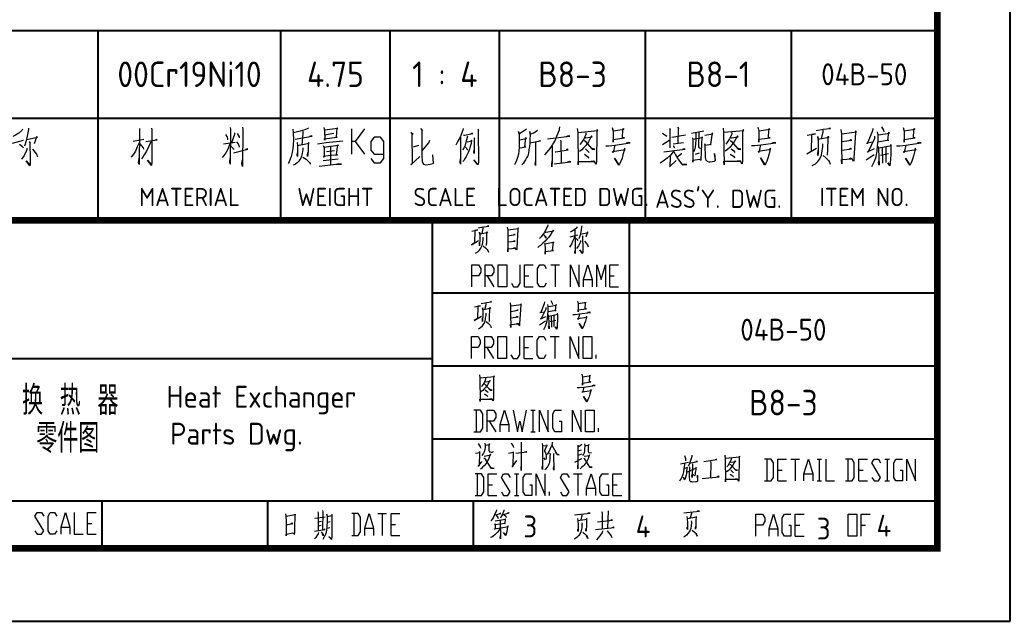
# Model space of a CAD drawing. Extents: x 3752 to 5058, y 2005 to 3221.
# Drawn here: x 4922 to 5057.8, y 2004.7 to 2087.2 of the extents above; entities that cross this region are included whole.
import ezdxf
from ezdxf.enums import TextEntityAlignment as Align

# ---------------------------------------------------------------- set-up
doc = ezdxf.new("R2010")
doc.units = 0
doc.layers.get('0').update_dxf_attribs({"linetype": 'CONTINUOUS'})
for name, color, linetype in [('1', 7, 'CONTINUOUS'), ('2', 1, 'CONTINUOUS'), ('6', 1, 'CONTINUOUS'), ('DRA_DWG', 1, 'CONTINUOUS'), ('标注', 7, 'CONTINUOUS')]:
    doc.layers.add(name, color=color, linetype=linetype)
doc.styles.add('ACISOTS', font='isocp.shx', dxfattribs={"height": 1, "bigfont": 'gbcbig.shx'})

# ---------------------------------------------------------------- blocks, each defined once
blk = doc.blocks.new('*U111')
at = {"color": 7, "lineweight": 0}
for points in [[(956.83, 936.38), (956.76, 936.21), (956.34, 935.86), (955.89, 935.56), (955.49, 935.39)], [(957.67, 936.55), (957.64, 936.34), (957.48, 935.43), (957.35, 934.82), (957.12, 934.09)], [(972.85, 936.49), (972.88, 936.27), (972.81, 931.56), (972.75, 931.81), (972.85, 932.64)], [(974.53, 936.54), (974.57, 936.32), (974.57, 931.77), (974.53, 931.51), (974.5, 931.42), (973.95, 932.16), (974.5, 931.51)], [(984.66, 935.67), (984.89, 935.28), (984.92, 935.11), (984.92, 934.93)], [(985.28, 936.62), (985.34, 936.36), (985.31, 931.6), (985.25, 931.86), (985.31, 932.38)], [(985.89, 935.89), (985.89, 935.67), (985.47, 934.54)], [(986.25, 935.8), (986.51, 935.37), (986.54, 935.2)], [(986.97, 936.66), (987.03, 936.36), (986.97, 931.29), (986.9, 931.69), (986.97, 932.21)], [(993.87, 936.38), (993.94, 935.95), (993.97, 934.91), (993.94, 934.26), (993.87, 933.74), (993.81, 933.22), (993.68, 932.66), (993.52, 932.27), (993.39, 931.92), (993.23, 931.71)], [(996.05, 936.6), (995.95, 936.47), (995.53, 936.3), (994.91, 936.13), (994, 935.91)], [(994.2, 935.04), (996.54, 935.43), (996.41, 935.47), (996.18, 935.39)], [(995.24, 936.13), (995.24, 935.82), (995.11, 934.26)], [(998.13, 936.64), (998.22, 936.21), (998.26, 934.87), (998.16, 935.09), (999.98, 935.3), (999.88, 935.3), (999.98, 936.6), (1000.07, 936.51), (998.22, 936.25)], [(998.22, 935.64), (999.52, 935.86)], [(1003.73, 936.45), (1002.41, 934.7), (1001.98, 934.7)], [(1001.98, 932.96), (1001.98, 936.45)], [(1010.07, 935.99), (1010.4, 935.73), (1010.2, 935.82), (1010.26, 931.66), (1010.07, 931.49), (1011.3, 932.66)], [(1011.41, 936.47), (1011.66, 936.16), (1011.57, 936.25), (1011.57, 935.34), (1011.57, 934.43), (1011.57, 933.61), (1011.57, 933.01), (1011.57, 932.96), (1011.57, 932.79), (1011.6, 931.97), (1011.69, 931.75), (1011.82, 931.62), (1012.12, 931.53), (1012.7, 931.58), (1013.13, 931.71), (1013.16, 931.75), (1013.09, 932.87)], [(1017.24, 936.47), (1017.21, 936.25), (1016.82, 935.3), (1016.5, 934.74), (1016.24, 934.22)], [(1017.8, 935.47), (1017.83, 935.39), (1017.67, 934.78), (1017.51, 934.22), (1017.34, 933.83), (1017.21, 933.53)], [(1017.28, 935.61), (1017.34, 935.56), (1017.4, 935.56), (1018.55, 935.82), (1018.44, 935.82), (1018.28, 935.73)], [(1019.23, 936.43), (1019.35, 936.25), (1019.29, 936.21), (1019.32, 931.92), (1019.32, 931.88), (1019.29, 931.62), (1019.23, 931.53), (1018.71, 932.18), (1019.23, 931.58), (1019.29, 931.75)], [(1025.9, 936.38), (1025.78, 936.3), (1024.9, 935.73), (1024.83, 936.08), (1024.93, 935.73), (1024.93, 934.6), (1024.9, 933.91), (1024.86, 933.44), (1024.8, 932.96), (1024.7, 932.53), (1024.57, 932.1), (1024.41, 931.8), (1024.28, 931.53)], [(1027.43, 936.21), (1026.91, 935.86), (1026.42, 935.73), (1026.36, 936.08), (1026.42, 935.56), (1026.39, 935.04), (1026.36, 934.48), (1026.33, 934), (1026.26, 933.57), (1026.19, 933.09), (1026.1, 932.74), (1025.94, 932.49), (1025.78, 932.18), (1025.61, 931.92), (1025.45, 931.71), (1025.29, 931.53)], [(1030.45, 936.73), (1030.41, 936.38), (1030.38, 936.25), (1030.05, 935.39), (1029.83, 934.87), (1029.53, 934.39), (1029.5, 934.3), (1029.25, 933.91), (1028.95, 933.53), (1028.66, 933.18), (1028.4, 932.87)], [(1028.82, 935.09), (1031.84, 935.43), (1031.65, 935.47), (1031.36, 935.34)], [(1032.88, 936.51), (1032.95, 935.95), (1033.01, 931.49), (1032.98, 931.97), (1035.28, 931.97), (1035.12, 932.01), (1034.79, 931.97)], [(1032.98, 935.95), (1035.71, 936.21), (1035.61, 936.34), (1035.54, 935.95), (1035.51, 932.05), (1035.47, 931.62), (1035.25, 931.97)], [(1033.88, 935.26), (1034.02, 935.21), (1034.92, 935.34), (1034.83, 935.47), (1034.4, 934.65), (1034.08, 934.22), (1033.79, 933.87), (1033.5, 933.57), (1033.17, 933.35)], [(1034.05, 935.91), (1034.05, 935.69), (1033.76, 935.04), (1033.4, 934.52), (1033.24, 934.3)], [(1037.65, 936.64), (1037.78, 936.13), (1037.78, 934.6), (1037.78, 935), (1039.34, 935.21), (1039.08, 935.21), (1039.14, 936.3), (1039.18, 936.47), (1039.24, 936.34), (1039.02, 936.3), (1037.78, 936.13)], [(1044.57, 935.84), (1045.15, 935.45)], [(1045.51, 936.54), (1045.61, 936.36), (1045.58, 936.41), (1045.58, 934.46), (1045.55, 933.85)], [(1045.83, 935.32), (1047.72, 935.62)], [(1046.65, 936.71), (1046.75, 936.49), (1046.71, 936.58), (1046.68, 934.5)], [(1048.53, 935.84), (1050.25, 936.19)], [(1049.11, 935.93), (1049.11, 934.93), (1049.08, 934.37), (1049.02, 933.94), (1048.95, 933.55), (1048.82, 933.33)], [(1049.54, 936.02), (1049.5, 933.98), (1049.57, 933.85), (1049.73, 933.81)], [(1050.38, 935.58), (1051.45, 935.75), (1051.35, 935.89), (1051.16, 934.28), (1051.22, 934.28), (1050.41, 934.16), (1050.38, 934.41), (1050.38, 933.98), (1050.41, 932.81), (1050.41, 932.51), (1050.45, 932.33), (1050.48, 932.16), (1050.58, 932.08), (1050.7, 931.99), (1050.9, 931.94), (1051.09, 931.94), (1051.65, 931.99), (1051.77, 932.08), (1051.84, 932.12), (1051.71, 933.07), (1051.77, 932.12)], [(1052.88, 936.54), (1052.94, 935.97), (1053.01, 931.51), (1052.97, 931.99), (1055.28, 931.99), (1055.12, 932.03), (1054.8, 931.99)], [(1052.97, 935.97), (1055.7, 936.23), (1055.6, 936.36), (1055.54, 935.97), (1055.51, 932.08), (1055.48, 931.64), (1055.25, 931.99)], [(1053.89, 935.28), (1054.01, 935.23), (1054.92, 935.37), (1054.83, 935.5), (1054.4, 934.68), (1054.08, 934.24), (1053.79, 933.89), (1053.49, 933.59), (1053.17, 933.37)], [(1054.05, 935.93), (1054.05, 935.71), (1053.76, 935.06), (1053.4, 934.54), (1053.24, 934.33)], [(1057.65, 936.66), (1057.78, 936.14), (1057.78, 934.63), (1057.78, 935.02), (1059.34, 935.23), (1059.08, 935.23), (1059.15, 936.32), (1059.18, 936.49), (1059.24, 936.36), (1059.01, 936.32), (1057.78, 936.14)], [(1064.39, 935.56), (1065.53, 935.78), (1064.98, 935.69), (1064.94, 933.35), (1064.33, 933.01), (1065.66, 933.78)], [(1065.62, 936.21), (1066.6, 936.38), (1067.61, 936.51), (1067.54, 936.55), (1067.38, 936.51)], [(1067.18, 932.83), (1067.18, 933.22), (1067.22, 933.31), (1067.25, 935.43), (1067.38, 935.26), (1065.92, 935), (1065.86, 935.39), (1065.92, 935.04), (1065.92, 933.91), (1065.89, 933.09), (1065.86, 932.79), (1065.86, 933.01), (1065.89, 933.48)], [(1066.34, 935.09), (1066.57, 936.04), (1066.57, 936.34)], [(1069, 936.34), (1069.1, 935.78), (1069.1, 933.66), (1069.13, 932.22), (1069.13, 931.66), (1069.1, 932.22), (1070.56, 932.35), (1070.4, 932.44), (1070.13, 932.31)], [(1069.13, 935.78), (1071.14, 936.04), (1071.04, 936.16), (1071.01, 935.91), (1070.79, 932.4), (1070.79, 932.1), (1070.76, 931.97), (1070.53, 932.4)], [(1073.38, 936.51), (1073.35, 936.16), (1072.64, 934.39), (1072.6, 934.52), (1073.38, 934.65)], [(1073.64, 935.43), (1073.64, 935.12), (1072.73, 933.22), (1072.67, 933.31), (1073.64, 933.74)], [(1074, 936.04), (1074.07, 935.61), (1074.07, 934.82), (1074, 934.13), (1073.93, 933.44), (1073.87, 932.87), (1073.74, 932.4), (1073.55, 931.88), (1073.22, 931.23)], [(1074.16, 935.56), (1074.19, 935.61), (1075.66, 935.86), (1075.52, 935.99), (1075.39, 934.87), (1075.59, 934.87), (1074.1, 934.6)], [(1074.59, 936.73), (1074.87, 936.25), (1074.91, 936.04)], [(1077.54, 936.64), (1077.67, 936.13), (1077.67, 934.6), (1077.67, 935), (1079.22, 935.21), (1078.97, 935.21), (1079.03, 936.3), (1079.06, 936.47), (1079.13, 936.34), (1078.9, 936.3), (1077.67, 936.13)], [(955.46, 934.48), (956.96, 934.87)], [(956.41, 934.35), (956.83, 934), (956.93, 933.83)], [(957.74, 934.69), (957.9, 934.48), (957.84, 934.52), (957.87, 932.22), (957.87, 931.66), (957.84, 931.36), (957.32, 932.05), (957.84, 931.45)], [(957.41, 935), (958.88, 935.3), (958.74, 935.34), (958.45, 934.39)], [(972.88, 934.63), (972.55, 933.98), (972.3, 933.37), (972.03, 932.98), (971.74, 932.55)], [(972, 934.76), (973.46, 935.02)], [(972.91, 934.37), (973.37, 933.85), (973.4, 933.67)], [(974.41, 934.68), (974.14, 934.07), (973.82, 933.37), (973.53, 932.9), (973.33, 932.55), (973.14, 932.33)], [(973.73, 934.71), (975.31, 934.93), (975.21, 934.98), (975.02, 934.89)], [(985.25, 934.37), (984.98, 933.67), (984.69, 933.16), (984.43, 932.81), (984.18, 932.51)], [(984.4, 934.41), (985.99, 934.63)], [(985.31, 934.16), (985.73, 933.76), (985.83, 933.64)], [(986.18, 934.68), (986.38, 934.37), (986.48, 934.16), (986.51, 933.94)], [(994.46, 934.57), (994.52, 934.18), (994.52, 932.66), (994.49, 932.87), (994.52, 933.14)], [(994.52, 934.18), (996.11, 934.48), (996.02, 934.57), (995.99, 934), (995.99, 933.35), (995.95, 932.96), (995.89, 932.66), (995.89, 932.92), (995.95, 933.18)], [(997.28, 934.39), (998.45, 934.57), (1000.76, 934.82)], [(998.06, 934.18), (998.16, 933.83), (998.19, 932.79), (998.19, 932.57), (998.1, 932.7), (999.1, 932.83), (1000.01, 932.87), (999.88, 932.92), (1000.04, 934.26), (1000.17, 934.18), (999.06, 934), (998.16, 933.87)], [(1002.41, 934.7), (1003.73, 932.96)], [(1004.6, 932.37), (1005.04, 931.79), (1005.91, 931.79), (1006.35, 932.37), (1006.35, 934.7), (1005.91, 935.28), (1005.04, 935.28), (1004.6, 934.7), (1004.6, 933.53), (1005.04, 932.96), (1006.35, 932.96)], [(1010.43, 933.96), (1011.14, 934.22)], [(1011.57, 933.39), (1012.51, 934.52), (1012.67, 934.91)], [(1016.89, 935.3), (1016.85, 931.62), (1016.82, 931.88), (1016.82, 931.92), (1016.85, 932.31)], [(1017.8, 934.65), (1018.44, 934.78), (1018.38, 934.91), (1018.32, 934.43), (1018.19, 934), (1018.12, 933.66), (1017.99, 933.31), (1017.83, 933.01), (1017.67, 932.66), (1017.51, 932.4), (1017.34, 932.1), (1017.21, 931.97)], [(1018.74, 935.26), (1018.8, 935.17), (1018.74, 935.12), (1018.74, 933.05), (1018.71, 933.26), (1018.74, 933.53)], [(1024.99, 933.78), (1025.06, 933.83), (1025.81, 933.96), (1025.71, 933.91), (1025.81, 935.26), (1025.87, 935.09), (1024.96, 934.87)], [(1026.39, 934.52), (1027.85, 934.78), (1027.75, 934.82), (1027.59, 934.74)], [(1027.14, 934.6), (1027.14, 931.4), (1027.1, 931.62), (1027.14, 931.97)], [(1029.44, 934.09), (1029.44, 931.83), (1029.41, 931.4), (1029.37, 931.23), (1029.37, 931.58), (1029.44, 932.05)], [(1030.57, 934.91), (1030.64, 934.69), (1030.68, 931.8)], [(1033.82, 934.78), (1033.92, 934.78), (1034.92, 933.66), (1035.28, 933.66), (1034.92, 933.74), (1034.76, 933.83)], [(1036.78, 934.13), (1037.19, 934.13), (1038.04, 934.22), (1040.12, 934.52), (1039.89, 934.57), (1039.57, 934.48)], [(1038.01, 934.22), (1037.78, 933.18), (1037.71, 933.35), (1039.43, 933.61), (1039.34, 933.78), (1039.34, 933.61), (1039.14, 932.87), (1039.02, 932.4), (1038.85, 932.01), (1038.72, 931.71), (1038.62, 931.49), (1038.56, 931.45), (1037.98, 932.44), (1038.59, 931.53)], [(1044.57, 934.28), (1045.55, 934.93)], [(1046.03, 934.37), (1047.46, 934.59)], [(1046.03, 934.16), (1046.19, 933.85)], [(1048.66, 935.23), (1048.7, 934.98), (1048.73, 933.42), (1048.73, 932.98), (1048.73, 931.86), (1048.7, 932.16), (1049.66, 932.29), (1049.86, 932.16), (1049.93, 933.33), (1049.99, 935.37), (1050.02, 935.23), (1048.7, 934.98)], [(1053.82, 934.8), (1053.92, 934.8), (1054.92, 933.67), (1055.28, 933.67), (1054.92, 933.76), (1054.76, 933.85)], [(1056.77, 934.16), (1057.2, 934.16), (1058.04, 934.24), (1060.11, 934.54), (1059.89, 934.59), (1059.56, 934.5)], [(1058.01, 934.24), (1057.78, 933.2), (1057.71, 933.37), (1059.43, 933.64), (1059.34, 933.81), (1059.34, 933.64), (1059.15, 932.9), (1059.01, 932.42), (1058.85, 932.03), (1058.72, 931.73), (1058.63, 931.51), (1058.56, 931.47), (1057.98, 932.46), (1058.59, 931.56)], [(1065.1, 931.4), (1065.53, 931.66), (1065.86, 931.97), (1066.11, 932.35), (1066.37, 932.83), (1066.47, 933.44), (1066.54, 933.96), (1066.54, 934.39)], [(1069.13, 934.69), (1070.53, 934.91), (1070.4, 934.95), (1070.1, 934.82)], [(1074.07, 934.09), (1074.19, 933.74), (1074.19, 933.66), (1074.26, 931.45), (1074.19, 931.8), (1074.23, 932.01)], [(1074.23, 933.83), (1075.95, 934.18), (1075.82, 934.26), (1075.85, 934.05), (1075.85, 932.96), (1075.82, 932.31), (1075.79, 931.8), (1075.72, 931.36), (1075.43, 931.8), (1075.69, 931.49)], [(1076.66, 934.13), (1077.08, 934.13), (1077.93, 934.22), (1080, 934.52), (1079.78, 934.57), (1079.45, 934.48)], [(1077.9, 934.22), (1077.67, 933.18), (1077.6, 933.35), (1079.32, 933.61), (1079.22, 933.78), (1079.22, 933.61), (1079.03, 932.87), (1078.9, 932.4), (1078.74, 932.01), (1078.61, 931.71), (1078.51, 931.49), (1078.45, 931.45), (1077.86, 932.44), (1078.48, 931.53)], [(957.44, 933.78), (957.41, 933.57), (957.05, 932.79), (956.7, 932.27)], [(958.19, 933.66), (958.77, 932.96), (958.88, 932.62)], [(985.76, 933.16), (987.74, 933.67), (987.61, 933.72), (987.38, 933.59)], [(995.24, 933.83), (995.24, 933.61), (995.17, 933.05), (995.07, 932.7), (994.98, 932.44), (994.85, 932.22), (994.69, 932.01), (994.46, 931.8), (994.23, 931.62), (994.07, 931.53), (993.94, 931.45)], [(998.48, 933.35), (999.62, 933.48)], [(999.03, 934), (999.03, 931.49)], [(1017.47, 934), (1017.76, 933.74), (1017.83, 933.53)], [(1029.86, 933.31), (1029.93, 933.31), (1031.61, 933.57), (1031.55, 933.66), (1031.36, 933.57)], [(1033.85, 932.96), (1034.28, 932.66), (1034.47, 932.44)], [(1033.99, 933.7), (1034.34, 933.39), (1034.51, 933.18)], [(1046.13, 933.46), (1046.03, 933.29), (1045.67, 932.85), (1045.22, 932.42), (1044.67, 932.03), (1044.25, 931.73)], [(1044.73, 933.29), (1047.69, 933.64), (1047.59, 933.72), (1047.36, 933.64)], [(1045.61, 932.73), (1045.61, 932.46), (1045.58, 931.34), (1045.51, 931.25), (1046.42, 932.08)], [(1046.13, 933.33), (1046.35, 932.9), (1046.62, 932.42), (1046.91, 931.99), (1047.2, 931.6), (1047.3, 931.51), (1047.91, 931.56), (1047.27, 931.6), (1047.1, 931.77)], [(1047.14, 933.12), (1047.1, 932.98), (1046.59, 932.55)], [(1049.57, 933.12), (1049.02, 932.94)], [(1053.85, 932.98), (1054.28, 932.68), (1054.47, 932.46)], [(1053.98, 933.72), (1054.34, 933.42), (1054.5, 933.2)], [(1066.57, 932.79), (1066.99, 932.44), (1067.31, 932.1), (1067.45, 931.88), (1067.54, 931.58)], [(1069.13, 933.53), (1070.49, 933.7), (1070.36, 933.74), (1070.13, 933.61)], [(1073.58, 932.87), (1072.48, 932.14)], [(1074.45, 932.83), (1075.55, 933.05)], [(1074.68, 933.83), (1074.71, 931.75)], [(1075.17, 933.91), (1075.17, 931.83)], [(995.27, 932.57), (995.72, 932.27), (995.95, 932.05), (996.15, 931.83), (996.31, 931.58)], [(997.51, 931.31), (999.03, 931.49), (999.78, 931.58), (1000.56, 931.58), (1000.46, 931.62), (999.98, 931.58)], [(998.03, 932.1), (1000.1, 932.31)], [(1029.7, 931.66), (1032, 931.92), (1031.84, 931.97), (1031.81, 931.97), (1031.55, 931.88)]]:
    blk.add_lwpolyline(points, dxfattribs=at)

msp = doc.modelspace()

# ---------------------------------------------------------------- linework, layer by layer
for p, q in [((5047.796, 2049.675), (4978.606, 2049.675)), ((5047.796, 2039.675), (4978.606, 2039.675)), ((5047.796, 2029.675), (4978.606, 2029.675)), ((5047.796, 2021.175), (4867.796, 2021.175))]:
    msp.add_line(p, q)
at = {"color": 7, "lineweight": 0}
for points in [[(4983.982, 2058.182), (4984.806, 2058.34), (4984.403, 2058.276), (4984.379, 2056.576), (4983.936, 2056.325), (4984.899, 2056.892)], [(4984.876, 2058.655), (4985.588, 2058.784), (4986.318, 2058.877), (4986.272, 2058.906), (4986.155, 2058.877)], [(4985.396, 2057.838), (4985.559, 2058.527), (4985.559, 2058.749)], [(4988.841, 2058.749), (4988.917, 2058.34), (4988.917, 2056.798), (4988.94, 2055.759), (4988.94, 2055.35), (4988.917, 2055.759), (4989.974, 2055.852), (4989.857, 2055.916), (4989.67, 2055.823)], [(4988.94, 2058.34), (4990.4, 2058.527), (4990.33, 2058.626), (4990.307, 2058.433), (4990.143, 2055.881), (4990.143, 2055.665), (4990.12, 2055.572), (4989.951, 2055.881)], [(4994.085, 2058.06), (4994.155, 2058.025), (4995.218, 2058.246), (4995.148, 2058.311), (4994.955, 2057.995), (4994.745, 2057.645), (4994.535, 2057.365), (4994.296, 2057.079), (4994.039, 2056.798), (4993.752, 2056.512), (4993.449, 2056.261), (4993.402, 2056.232), (4993.209, 2056.103), (4993.022, 2055.946)], [(4994.412, 2059.035), (4994.389, 2058.813), (4994.109, 2058.311), (4993.945, 2057.995), (4993.752, 2057.709), (4993.519, 2057.394), (4993.279, 2057.178)], [(4998.454, 2058.784), (4998.407, 2058.655), (4998.097, 2058.404), (4997.77, 2058.182), (4997.484, 2058.06)], [(4998.121, 2058.311), (4998.144, 2055.823), (4998.167, 2055.128), (4998.121, 2055.256), (4998.144, 2055.537)], [(4999.067, 2058.906), (4999.043, 2058.749), (4998.927, 2058.089), (4998.827, 2057.645), (4998.664, 2057.114)], [(4984.502, 2055.157), (4984.806, 2055.35), (4985.045, 2055.572), (4985.232, 2055.852), (4985.419, 2056.197), (4985.489, 2056.641), (4985.536, 2057.02), (4985.536, 2057.335)], [(4986.009, 2056.197), (4986.009, 2056.483), (4986.032, 2056.547), (4986.055, 2058.089), (4986.155, 2057.96), (4985.092, 2057.773), (4985.045, 2058.06), (4985.092, 2057.803), (4985.092, 2056.985), (4985.069, 2056.389), (4985.045, 2056.167), (4985.045, 2056.325), (4985.069, 2056.67)], [(4988.94, 2057.552), (4989.951, 2057.709), (4989.857, 2057.744), (4989.647, 2057.645)], [(4988.94, 2056.705), (4989.927, 2056.827), (4989.834, 2056.862), (4989.67, 2056.763)], [(4993.823, 2057.709), (4993.869, 2057.68), (4994.132, 2057.394), (4994.155, 2057.236), (4994.062, 2057.458)], [(4998.121, 2057.522), (4997.981, 2057.114), (4997.817, 2056.763), (4997.671, 2056.419), (4997.531, 2056.232), (4997.367, 2055.981)], [(4997.461, 2057.394), (4998.547, 2057.68)], [(4998.144, 2057.3), (4998.454, 2057.049), (4998.524, 2056.921)], [(4998.903, 2056.892), (4998.88, 2056.734), (4998.617, 2056.167), (4998.36, 2055.788)], [(4999.113, 2057.552), (4999.23, 2057.394), (4999.184, 2057.429), (4999.207, 2055.759), (4999.207, 2055.35), (4999.184, 2055.128), (4998.804, 2055.63), (4999.184, 2055.192)], [(4998.88, 2057.773), (4999.937, 2057.995), (4999.843, 2058.025), (4999.633, 2057.335)], [(4985.559, 2056.167), (4985.869, 2055.916), (4986.102, 2055.665), (4986.201, 2055.508), (4986.272, 2055.286)], [(4993.945, 2056.576), (4993.992, 2056.483), (4994.039, 2055.694), (4994.062, 2055.601), (4994.062, 2055.035), (4994.039, 2055.286), (4994.039, 2055.379), (4995.195, 2055.537), (4995.172, 2055.537), (4995.055, 2055.537), (4995.172, 2056.705), (4995.218, 2056.641), (4995.148, 2056.611), (4994.015, 2056.419)], [(4999.446, 2056.798), (4999.867, 2056.296), (4999.937, 2056.039)], [(4984.011, 2050.549), (4984.011, 2053.551), (4984.917, 2053.551), (4985.215, 2053.049), (4985.215, 2052.547), (4984.917, 2052.05), (4984.011, 2052.05)], [(4985.816, 2050.549), (4985.816, 2053.551), (4986.715, 2053.551), (4987.013, 2053.049), (4987.013, 2052.547), (4986.715, 2052.05), (4985.816, 2052.05)], [(4987.615, 2050.549), (4987.615, 2053.551), (4988.812, 2053.551), (4988.812, 2050.549), (4987.615, 2050.549), (4987.615, 2050.549)], [(4989.413, 2051.052), (4989.711, 2050.549), (4990.313, 2050.549), (4990.611, 2051.052), (4990.611, 2053.551)], [(4991.212, 2050.549), (4991.212, 2053.551), (4992.409, 2053.551)], [(4994.208, 2051.052), (4993.91, 2050.549), (4993.309, 2050.549), (4993.011, 2051.052), (4993.011, 2053.049), (4993.309, 2053.551), (4993.91, 2053.551), (4994.208, 2053.049)], [(4994.809, 2053.551), (4996.007, 2053.551)], [(4995.405, 2053.551), (4995.405, 2050.549)], [(4997.513, 2050.549), (4997.513, 2053.551), (4998.711, 2050.549), (4998.711, 2053.551)], [(4999.312, 2050.549), (4999.312, 2051.548), (4999.914, 2053.551), (5000.509, 2051.548), (5000.509, 2050.549)], [(5001.111, 2050.549), (5001.111, 2053.551), (5001.712, 2051.548), (5002.314, 2053.551), (5002.314, 2050.549)], [(5002.909, 2050.549), (5002.909, 2053.551), (5004.112, 2053.551)], [(4986.114, 2052.05), (4987.013, 2050.549)], [(4991.212, 2052.05), (4991.808, 2052.05)], [(4999.312, 2051.548), (5000.509, 2051.548)], [(5002.909, 2052.05), (5003.511, 2052.05)], [(4991.212, 2050.549), (4992.409, 2050.549)], [(5002.909, 2050.549), (5004.112, 2050.549)], [(4984.379, 2047.799), (4985.203, 2047.957), (4984.806, 2047.892), (4984.782, 2046.193), (4984.333, 2045.942), (4985.302, 2046.508)], [(4985.279, 2048.272), (4985.985, 2048.395), (4986.715, 2048.494), (4986.669, 2048.523), (4986.552, 2048.494)], [(4986.412, 2045.813), (4986.412, 2046.099), (4986.435, 2046.164), (4986.458, 2047.705), (4986.552, 2047.577), (4985.489, 2047.39), (4985.442, 2047.67), (4985.489, 2047.419), (4985.489, 2046.602), (4985.466, 2046.006), (4985.442, 2045.784), (4985.442, 2045.942), (4985.466, 2046.286)], [(4985.793, 2047.454), (4985.962, 2048.143), (4985.962, 2048.365)], [(4989.244, 2048.365), (4989.314, 2047.957), (4989.314, 2046.415), (4989.337, 2045.375), (4989.337, 2044.967), (4989.314, 2045.375), (4990.377, 2045.469), (4990.26, 2045.533), (4990.067, 2045.434)], [(4989.337, 2047.957), (4990.803, 2048.143), (4990.727, 2048.237), (4990.704, 2048.05), (4990.54, 2045.498), (4990.54, 2045.276), (4990.517, 2045.183), (4990.354, 2045.498)], [(4989.337, 2047.168), (4990.354, 2047.326), (4990.26, 2047.355), (4990.044, 2047.262)], [(4993.939, 2048.494), (4993.916, 2048.237), (4993.396, 2046.946), (4993.373, 2047.046), (4993.939, 2047.139)], [(4994.132, 2047.705), (4994.132, 2047.484), (4993.466, 2046.099), (4993.42, 2046.164), (4994.132, 2046.473)], [(4994.389, 2048.143), (4994.436, 2047.828), (4994.436, 2047.262), (4994.389, 2046.759), (4994.342, 2046.257), (4994.296, 2045.848), (4994.202, 2045.498), (4994.056, 2045.124), (4993.823, 2044.651)], [(4994.506, 2047.799), (4994.529, 2047.828), (4995.592, 2048.021), (4995.499, 2048.114), (4995.405, 2047.297), (4995.545, 2047.297), (4994.459, 2047.104)], [(4994.815, 2048.652), (4995.026, 2048.301), (4995.049, 2048.143)], [(4998.471, 2048.587), (4998.57, 2048.208), (4998.57, 2047.104), (4998.57, 2047.39), (4999.703, 2047.548), (4999.511, 2047.548), (4999.557, 2048.336), (4999.581, 2048.459), (4999.627, 2048.365), (4999.464, 2048.336), (4998.57, 2048.208)], [(4984.899, 2044.774), (4985.203, 2044.967), (4985.442, 2045.183), (4985.629, 2045.469), (4985.822, 2045.813), (4985.892, 2046.257), (4985.939, 2046.631), (4985.939, 2046.946)], [(4989.337, 2046.316), (4990.33, 2046.444), (4990.231, 2046.473), (4990.067, 2046.38)], [(4994.436, 2046.73), (4994.529, 2046.473), (4994.529, 2046.415), (4994.576, 2044.809), (4994.529, 2045.06), (4994.552, 2045.218)], [(4994.552, 2046.537), (4995.808, 2046.789), (4995.709, 2046.853), (4995.732, 2046.695), (4995.732, 2045.907), (4995.709, 2045.434), (4995.685, 2045.06), (4995.639, 2044.745), (4995.428, 2045.06), (4995.615, 2044.838)], [(4994.722, 2045.813), (4995.522, 2045.971)], [(4994.885, 2046.537), (4994.909, 2045.025)], [(4995.242, 2046.602), (4995.242, 2045.089)], [(4997.835, 2046.759), (4998.144, 2046.759), (4998.757, 2046.824), (5000.27, 2047.046), (5000.1, 2047.075), (4999.867, 2047.011)], [(4998.734, 2046.824), (4998.57, 2046.064), (4998.518, 2046.193), (4999.773, 2046.38), (4999.703, 2046.508), (4999.703, 2046.38), (4999.557, 2045.848), (4999.464, 2045.498), (4999.347, 2045.218), (4999.254, 2044.996), (4999.184, 2044.838), (4999.137, 2044.809), (4998.711, 2045.533), (4999.16, 2044.867)], [(4985.962, 2045.784), (4986.266, 2045.533), (4986.505, 2045.276), (4986.599, 2045.124), (4986.669, 2044.902)], [(4994.079, 2045.848), (4993.279, 2045.311)], [(4983.959, 2040.733), (4983.959, 2043.734), (4984.858, 2043.734), (4985.162, 2043.232), (4985.162, 2042.736), (4984.858, 2042.233), (4983.959, 2042.233)], [(4985.758, 2040.733), (4985.758, 2043.734), (4986.663, 2043.734), (4986.961, 2043.232), (4986.961, 2042.736), (4986.663, 2042.233), (4985.758, 2042.233)], [(4987.562, 2040.733), (4987.562, 2043.734), (4988.759, 2043.734), (4988.759, 2040.733), (4987.562, 2040.733), (4987.562, 2040.733)], [(4989.361, 2041.235), (4989.659, 2040.733), (4990.26, 2040.733), (4990.558, 2041.235), (4990.558, 2043.734)], [(4991.16, 2040.733), (4991.16, 2043.734), (4992.357, 2043.734)], [(4994.155, 2041.235), (4993.858, 2040.733), (4993.256, 2040.733), (4992.958, 2041.235), (4992.958, 2043.232), (4993.256, 2043.734), (4993.858, 2043.734), (4994.155, 2043.232)], [(4994.757, 2043.734), (4995.954, 2043.734)], [(4995.353, 2043.734), (4995.353, 2040.733)], [(4997.461, 2040.733), (4997.461, 2043.734), (4998.658, 2040.733), (4998.658, 2043.734)], [(4999.259, 2040.733), (4999.259, 2043.734), (5000.457, 2043.734), (5000.457, 2040.733), (4999.259, 2040.733), (4999.259, 2040.733)], [(4986.061, 2042.233), (4986.961, 2040.733)], [(4991.16, 2042.233), (4991.755, 2042.233)], [(4991.16, 2040.733), (4992.357, 2040.733)], [(5001.058, 2040.733), (5001.058, 2041.235)], [(4985.039, 2038.461), (4985.086, 2038.052), (4985.133, 2034.805), (4985.109, 2035.156), (4986.785, 2035.156), (4986.669, 2035.185), (4986.435, 2035.156)], [(4985.109, 2038.052), (4987.095, 2038.239), (4987.025, 2038.332), (4986.978, 2038.052), (4986.955, 2035.22), (4986.931, 2034.904), (4986.762, 2035.156)], [(4985.892, 2038.023), (4985.892, 2037.865), (4985.676, 2037.392), (4985.419, 2037.013), (4985.302, 2036.855)], [(4999.084, 2038.554), (4999.184, 2038.181), (4999.184, 2037.077), (4999.184, 2037.357), (5000.316, 2037.515), (5000.124, 2037.515), (5000.17, 2038.303), (5000.194, 2038.432), (5000.246, 2038.332), (5000.077, 2038.303), (4999.184, 2038.181)], [(4985.769, 2037.55), (4985.869, 2037.515), (4986.528, 2037.608), (4986.458, 2037.708), (4986.149, 2037.106), (4985.915, 2036.791), (4985.699, 2036.54), (4985.489, 2036.318), (4985.25, 2036.16)], [(4985.723, 2037.199), (4985.793, 2037.199), (4986.528, 2036.382), (4986.785, 2036.382), (4986.528, 2036.446), (4986.412, 2036.51)], [(4998.448, 2036.726), (4998.757, 2036.726), (4999.37, 2036.791), (5000.883, 2037.013), (5000.714, 2037.042), (5000.48, 2036.983)], [(4999.347, 2036.791), (4999.184, 2036.037), (4999.137, 2036.16), (5000.387, 2036.353), (5000.316, 2036.475), (5000.316, 2036.353), (5000.17, 2035.815), (5000.077, 2035.471), (4999.96, 2035.185), (4999.867, 2034.963), (4999.797, 2034.805), (4999.75, 2034.776), (4999.324, 2035.5), (4999.773, 2034.84)], [(4985.746, 2035.88), (4986.055, 2035.658), (4986.196, 2035.5)], [(4985.845, 2036.417), (4986.102, 2036.195), (4986.219, 2036.037)], [(4984.28, 2030.647), (4985.179, 2030.647), (4985.483, 2031.144), (4985.483, 2033.147), (4985.179, 2033.643), (4984.28, 2033.643)], [(4984.584, 2033.643), (4984.584, 2030.647)], [(4986.079, 2030.647), (4986.079, 2033.643), (4986.978, 2033.643), (4987.282, 2033.147), (4987.282, 2032.644), (4986.978, 2032.142), (4986.079, 2032.142)], [(4987.877, 2030.647), (4987.877, 2031.646), (4988.479, 2033.643), (4989.081, 2031.646), (4989.081, 2030.647)], [(4989.676, 2033.643), (4990.278, 2030.647), (4990.576, 2032.142), (4990.879, 2030.647), (4991.475, 2033.643)], [(4992.076, 2033.643), (4992.678, 2033.643)], [(4992.374, 2033.643), (4992.374, 2030.647)], [(4993.274, 2030.647), (4993.274, 2033.643), (4994.477, 2030.647), (4994.477, 2033.643)], [(4995.977, 2032.142), (4996.275, 2032.142), (4996.275, 2030.647), (4995.376, 2030.647), (4995.078, 2031.144), (4995.078, 2033.147), (4995.376, 2033.643), (4996.275, 2033.643)], [(4997.782, 2030.647), (4997.782, 2033.643), (4998.979, 2030.647), (4998.979, 2033.643)], [(4999.581, 2030.647), (4999.581, 2033.643), (5000.778, 2033.643), (5000.778, 2030.647), (4999.581, 2030.647), (4999.581, 2030.647)], [(4986.382, 2032.142), (4987.282, 2030.647)], [(4987.877, 2031.646), (4989.081, 2031.646)], [(5001.379, 2030.647), (5001.379, 2031.144)], [(4992.076, 2030.647), (4992.678, 2030.647)], [(4984.864, 2029.041), (4985.144, 2028.603), (4985.191, 2028.41)], [(4985.781, 2029.105), (4985.804, 2028.819), (4985.804, 2028.504), (4985.758, 2028.224), (4985.688, 2027.937), (4985.594, 2027.751), (4985.501, 2027.593), (4985.384, 2027.435)], [(4985.828, 2028.854), (4986.464, 2028.913), (4986.418, 2029.012), (4986.347, 2028.761), (4986.347, 2028.539), (4986.347, 2028.346), (4986.347, 2028.13), (4986.371, 2028.031), (4986.418, 2027.937), (4986.517, 2027.908), (4986.634, 2027.879), (4986.797, 2027.879), (4986.891, 2027.908), (4986.961, 2027.972)], [(4989.396, 2029.17), (4989.583, 2028.854), (4989.676, 2028.697), (4989.723, 2028.504)], [(4990.739, 2029.263), (4990.762, 2029.041), (4990.762, 2025.356), (4990.739, 2025.607), (4990.762, 2025.923)], [(4993.641, 2029.07), (4993.694, 2028.726), (4993.694, 2025.514), (4993.641, 2025.736), (4993.665, 2026.016)], [(4993.717, 2028.726), (4994.354, 2028.79), (4994.284, 2028.854), (4993.974, 2028.066), (4993.974, 2028.002), (4994.021, 2027.908), (4994.091, 2027.78), (4994.138, 2027.657), (4994.185, 2027.529), (4994.208, 2027.342), (4994.208, 2027.184), (4994.185, 2027.026), (4994.161, 2026.898), (4994.115, 2026.804), (4993.858, 2027.12)], [(4995.014, 2029.228), (4995.014, 2029.07), (4994.944, 2028.854), (4994.827, 2028.539), (4994.704, 2028.253), (4994.588, 2028.002), (4994.471, 2027.78), (4994.331, 2027.564)], [(4994.967, 2028.819), (4995.674, 2027.564), (4995.96, 2027.499), (4995.674, 2027.622), (4995.51, 2027.844)], [(4998.506, 2028.854), (4998.529, 2028.568), (4998.529, 2025.578), (4998.529, 2025.829), (4998.529, 2026.08)], [(4999.073, 2028.948), (4998.839, 2028.726), (4998.553, 2028.568)], [(4999.429, 2029.012), (4999.476, 2028.726), (4999.452, 2028.288), (4999.429, 2028.002), (4999.382, 2027.815), (4999.335, 2027.657), (4999.265, 2027.564), (4999.189, 2027.435)], [(4999.476, 2028.761), (5000.065, 2028.883), (5000.019, 2028.913), (4999.949, 2028.726), (4999.925, 2028.475), (4999.925, 2028.13), (4999.949, 2027.972), (4999.972, 2027.879), (5000.042, 2027.844), (5000.135, 2027.78), (5000.422, 2027.844)], [(4984.508, 2027.721), (4985.144, 2027.844), (4985.051, 2027.972), (4985.028, 2027.721), (4985.004, 2026.051), (4984.887, 2025.923), (4985.384, 2026.583)], [(4985.688, 2027.342), (4986.61, 2027.499), (4986.54, 2027.593), (4986.441, 2027.342), (4986.324, 2027.026), (4986.207, 2026.775), (4986.09, 2026.553), (4985.898, 2026.267), (4985.688, 2026.016), (4985.477, 2025.8), (4985.308, 2025.642), (4985.168, 2025.543)], [(4985.664, 2027.056), (4985.711, 2027.056), (4986.587, 2025.672), (4987.037, 2025.642), (4986.587, 2025.736), (4986.464, 2025.858)], [(4989.04, 2027.751), (4989.7, 2027.879), (4989.653, 2027.937), (4989.606, 2025.987), (4989.513, 2025.858), (4990.149, 2026.74)], [(4990.009, 2027.751), (4991.545, 2027.908), (4991.446, 2027.937), (4991.259, 2027.879)], [(4994.704, 2027.721), (4994.751, 2027.529), (4994.704, 2027.464), (4994.704, 2027.213), (4994.681, 2026.84), (4994.634, 2026.583), (4994.588, 2026.331), (4994.517, 2026.115), (4994.401, 2025.923), (4994.284, 2025.765), (4994.161, 2025.607), (4994.021, 2025.45)], [(4995.177, 2027.751), (4995.224, 2027.657), (4995.201, 2027.622), (4995.224, 2025.385), (4995.201, 2025.642), (4995.224, 2025.923)], [(4998.132, 2026.489), (4999.096, 2026.997)], [(4998.553, 2028.066), (4999.049, 2028.189)], [(4999.049, 2027.593), (4998.553, 2027.435)], [(4999.382, 2027.342), (4999.405, 2027.342), (5000.159, 2027.435), (5000.112, 2027.529), (4999.995, 2027.184), (4999.925, 2026.962), (4999.855, 2026.775), (4999.756, 2026.583), (4999.639, 2026.396), (4999.499, 2026.209), (4999.382, 2026.08), (4999.242, 2025.958), (4999.073, 2025.8), (4998.956, 2025.701), (4998.839, 2025.607)], [(4999.335, 2027.091), (4999.405, 2026.997), (5000.135, 2025.8), (5000.492, 2025.8), (5000.159, 2025.829), (5000.042, 2025.958)], [(5013.164, 2027.4), (5013.304, 2026.991), (5013.304, 2026.834), (5013.304, 2026.676)], [(5014.134, 2027.464), (5014.157, 2027.272), (5014.04, 2026.892), (5013.9, 2026.454), (5013.777, 2026.203), (5013.661, 2025.981)], [(5018.689, 2027.464), (5018.736, 2027.05), (5018.782, 2023.809), (5018.759, 2024.153), (5020.435, 2024.153), (5020.318, 2024.188), (5020.085, 2024.153)], [(5018.759, 2027.05), (5020.744, 2027.242), (5020.674, 2027.336), (5020.628, 2027.05), (5020.604, 2024.217), (5020.581, 2023.902), (5020.412, 2024.153)], [(5019.541, 2027.021), (5019.541, 2026.863), (5019.325, 2026.39), (5019.068, 2026.01), (5018.952, 2025.858)], [(5013.141, 2026.296), (5013.141, 2026.203), (5013.071, 2025.572), (5013.001, 2025.193), (5012.931, 2024.819), (5012.814, 2024.533), (5012.691, 2024.247), (5012.574, 2024.06), (5012.481, 2023.902)], [(5012.621, 2026.267), (5013.684, 2026.483)], [(5013.118, 2025.701), (5013.567, 2025.759), (5013.497, 2025.823), (5013.474, 2025.666), (5013.427, 2025.257), (5013.404, 2024.977), (5013.357, 2024.72), (5013.304, 2024.469), (5013.234, 2024.247), (5013.188, 2024.124), (5013.164, 2024.089), (5013.001, 2024.439), (5013.164, 2024.153)], [(5013.497, 2025.193), (5013.567, 2025.163), (5014.794, 2025.73), (5014.724, 2025.794), (5014.7, 2025.444), (5014.63, 2025.07), (5014.607, 2024.848), (5014.56, 2024.69), (5014.513, 2024.626), (5014.344, 2024.819)], [(5013.801, 2025.888), (5013.848, 2025.759), (5013.824, 2025.701), (5013.801, 2024.626), (5013.801, 2024.375), (5013.824, 2024.153), (5013.848, 2024.031), (5013.871, 2023.937), (5013.97, 2023.873), (5014.11, 2023.838), (5014.25, 2023.809), (5014.724, 2023.838), (5014.84, 2023.873), (5014.934, 2023.902), (5014.98, 2023.937), (5014.934, 2024.72), (5014.934, 2023.937)], [(5013.923, 2026.425), (5014.017, 2026.39), (5014.934, 2026.612), (5014.864, 2026.612), (5014.724, 2026.583)], [(5014.227, 2026.296), (5014.25, 2026.168), (5014.18, 2024.404), (5014.157, 2024.562), (5014.18, 2024.819)], [(5015.81, 2026.583), (5017.603, 2026.863), (5017.509, 2026.892), (5017.369, 2026.834)], [(5016.709, 2026.612), (5016.756, 2026.361), (5016.732, 2024.375)], [(5019.425, 2026.548), (5019.518, 2026.518), (5020.178, 2026.612), (5020.108, 2026.705), (5019.798, 2026.11), (5019.565, 2025.794), (5019.349, 2025.543), (5019.138, 2025.321), (5018.905, 2025.163)], [(5019.372, 2026.203), (5019.448, 2026.203), (5020.178, 2025.385), (5020.435, 2025.385), (5020.178, 2025.444), (5020.061, 2025.508)], [(5024.132, 2023.925), (5025.031, 2023.925), (5025.329, 2024.422), (5025.329, 2026.425), (5025.031, 2026.921), (5024.132, 2026.921)], [(5024.429, 2026.921), (5024.429, 2023.925)], [(5025.93, 2023.925), (5025.93, 2026.921), (5027.127, 2026.921)], [(5027.729, 2026.921), (5028.926, 2026.921)], [(5028.33, 2026.921), (5028.33, 2023.925)], [(5029.528, 2023.925), (5029.528, 2024.924), (5030.129, 2026.921), (5030.725, 2024.924), (5030.725, 2023.925)], [(5031.326, 2026.921), (5031.928, 2026.921)], [(5031.624, 2026.921), (5031.624, 2023.925)], [(5032.524, 2026.921), (5032.524, 2023.925), (5033.727, 2023.925)], [(5035.233, 2023.925), (5036.133, 2023.925), (5036.43, 2024.422), (5036.43, 2026.425), (5036.133, 2026.921), (5035.233, 2026.921)], [(5035.531, 2026.921), (5035.531, 2023.925)], [(5037.032, 2023.925), (5037.032, 2026.921), (5038.229, 2026.921)], [(5038.831, 2024.422), (5039.128, 2023.925), (5039.73, 2023.925), (5040.028, 2024.422), (5038.831, 2026.425), (5039.128, 2026.921), (5039.73, 2026.921), (5040.028, 2026.425)], [(5040.629, 2026.921), (5041.231, 2026.921)], [(5040.927, 2026.921), (5040.927, 2023.925)], [(5042.726, 2025.42), (5043.029, 2025.42), (5043.029, 2023.925), (5042.13, 2023.925), (5041.826, 2024.422), (5041.826, 2026.425), (5042.13, 2026.921), (5043.029, 2026.921)], [(5043.625, 2023.925), (5043.625, 2026.921), (5044.828, 2023.925), (5044.828, 2026.921)], [(4984.444, 2021.916), (4985.343, 2021.916), (4985.641, 2022.419), (4985.641, 2024.422), (4985.343, 2024.918), (4984.444, 2024.918)], [(4984.741, 2024.918), (4984.741, 2021.916)], [(4986.242, 2021.916), (4986.242, 2024.918), (4987.44, 2024.918)], [(4988.041, 2022.419), (4988.339, 2021.916), (4988.94, 2021.916), (4989.238, 2022.419), (4988.041, 2024.422), (4988.339, 2024.918), (4988.94, 2024.918), (4989.238, 2024.422)], [(4989.84, 2024.918), (4990.435, 2024.918)], [(4990.138, 2024.918), (4990.138, 2021.916)], [(4991.936, 2023.417), (4992.234, 2023.417), (4992.234, 2021.916), (4991.335, 2021.916), (4991.037, 2022.419), (4991.037, 2024.422), (4991.335, 2024.918), (4992.234, 2024.918)], [(4992.836, 2021.916), (4992.836, 2024.918), (4994.039, 2021.916), (4994.039, 2024.918)], [(4996.141, 2022.419), (4996.439, 2021.916), (4997.04, 2021.916), (4997.344, 2022.419), (4996.141, 2024.422), (4996.439, 2024.918), (4997.04, 2024.918), (4997.344, 2024.422)], [(4997.94, 2024.918), (4999.143, 2024.918)], [(4998.541, 2024.918), (4998.541, 2021.916)], [(4999.738, 2021.916), (4999.738, 2022.921), (5000.34, 2024.918), (5000.941, 2022.921), (5000.941, 2021.916)], [(5002.436, 2023.417), (5002.74, 2023.417), (5002.74, 2021.916), (5001.841, 2021.916), (5001.537, 2022.419), (5001.537, 2024.422), (5001.841, 2024.918), (5002.74, 2024.918)], [(5003.336, 2021.916), (5003.336, 2024.918), (5004.539, 2024.918)], [(5015.553, 2024.247), (5017.912, 2024.504), (5017.842, 2024.562), (5017.626, 2024.469)], [(5019.395, 2024.877), (5019.705, 2024.661), (5019.845, 2024.504)], [(5019.495, 2025.415), (5019.752, 2025.193), (5019.868, 2025.035)], [(5025.93, 2025.42), (5026.532, 2025.42)], [(5029.528, 2024.924), (5030.725, 2024.924)], [(5037.032, 2025.42), (5037.628, 2025.42)], [(4986.242, 2023.417), (4986.838, 2023.417)], [(4999.738, 2022.921), (5000.941, 2022.921)], [(5003.336, 2023.417), (5003.937, 2023.417)], [(5025.93, 2023.925), (5027.127, 2023.925)], [(5031.326, 2023.925), (5031.928, 2023.925)], [(5037.032, 2023.925), (5038.229, 2023.925)], [(5040.629, 2023.925), (5041.231, 2023.925)], [(4986.242, 2021.916), (4987.44, 2021.916)], [(4989.84, 2021.916), (4990.435, 2021.916)], [(4994.634, 2021.916), (4994.634, 2022.419)], [(5003.336, 2021.916), (5004.539, 2021.916)], [(4924.106, 2017.11), (4924.404, 2016.614), (4925.005, 2016.614), (4925.303, 2017.11), (4924.106, 2019.113), (4924.404, 2019.616), (4925.005, 2019.616), (4925.303, 2019.113)], [(4927.108, 2017.11), (4926.804, 2016.614), (4926.208, 2016.614), (4925.904, 2017.11), (4925.904, 2019.113), (4926.208, 2019.616), (4926.804, 2019.616), (4927.108, 2019.113)], [(4927.703, 2016.614), (4927.703, 2017.612), (4928.305, 2019.616), (4928.906, 2017.612), (4928.906, 2016.614)], [(4929.502, 2019.616), (4929.502, 2016.614), (4930.705, 2016.614)], [(4931.301, 2016.614), (4931.301, 2019.616), (4932.504, 2019.616)], [(4958.462, 2019.405), (4958.509, 2019.09), (4958.532, 2018.395), (4958.555, 2017.671), (4958.555, 2017.577), (4958.555, 2017.075), (4958.555, 2016.409), (4958.555, 2016.631), (4959.472, 2016.824), (4959.665, 2016.602), (4959.712, 2016.882), (4959.712, 2017.262), (4959.735, 2017.986), (4959.758, 2018.745), (4959.758, 2019.37), (4959.782, 2019.277), (4958.532, 2019.055)], [(4962.497, 2018.839), (4963.887, 2019.026)], [(4962.877, 2019.686), (4962.924, 2019.499), (4962.924, 2017.139)], [(4963.537, 2019.878), (4963.584, 2019.686), (4963.513, 2017.233)], [(4964.08, 2019.435), (4964.15, 2019.09), (4964.15, 2018.395), (4964.127, 2017.642), (4964.08, 2017.169), (4963.963, 2016.666), (4963.817, 2016.351), (4963.56, 2015.878)], [(4964.15, 2019.055), (4964.857, 2019.213), (4964.787, 2019.312), (4964.787, 2018.331), (4964.787, 2018.272), (4964.81, 2016.853), (4964.787, 2016.316), (4964.763, 2016.001), (4964.74, 2015.907), (4964.384, 2016.316), (4964.716, 2016.036)], [(4967.525, 2016.456), (4968.425, 2016.456), (4968.723, 2016.958), (4968.723, 2018.956), (4968.425, 2019.458), (4967.525, 2019.458)], [(4967.823, 2019.458), (4967.823, 2016.456)], [(4969.324, 2016.456), (4969.324, 2017.455), (4969.92, 2019.458), (4970.521, 2017.455), (4970.521, 2016.456)], [(4971.123, 2019.458), (4972.32, 2019.458)], [(4971.718, 2019.458), (4971.718, 2016.456)], [(4972.922, 2016.456), (4972.922, 2019.458), (4974.119, 2019.458)], [(4987.375, 2019.989), (4987.352, 2019.802), (4987.118, 2019.265), (4986.949, 2018.95), (4986.809, 2018.728), (4986.599, 2018.448)], [(4987.142, 2019.265), (4987.965, 2019.452), (4987.895, 2019.487), (4987.755, 2019.423)], [(4987.352, 2019.236), (4987.562, 2018.921), (4987.586, 2018.792)], [(4988.391, 2019.96), (4988.368, 2019.832), (4988.175, 2019.3), (4988.035, 2019.043), (4987.918, 2018.827)], [(4988.205, 2019.3), (4989.098, 2019.551), (4989.005, 2019.551), (4988.841, 2019.487)], [(4988.368, 2019.329), (4988.672, 2019.078), (4988.718, 2018.921)], [(4998.062, 2019.271), (5000.235, 2019.493), (5000.135, 2019.522), (4999.902, 2019.493)], [(4999.049, 2019.364), (4999.096, 2019.178), (4998.932, 2018.582)], [(5001.776, 2019.727), (5001.847, 2019.54), (5001.87, 2017.396)], [(5002.676, 2019.82), (5002.582, 2017.461)], [(5013.053, 2019.551), (5015.226, 2019.767), (5015.132, 2019.802), (5014.899, 2019.767)], [(5013.48, 2019.043), (5013.526, 2018.792), (5013.55, 2018.132), (5013.55, 2017.753), (5013.55, 2017.25), (5013.526, 2017.379), (5013.526, 2017.595)], [(5013.526, 2018.792), (5014.799, 2018.985), (5014.729, 2019.043), (5014.706, 2018.512), (5014.706, 2018.448), (5014.706, 2017.945), (5014.683, 2017.595), (5014.659, 2017.315), (5014.636, 2017.437), (5014.683, 2017.723)], [(5014.046, 2019.645), (5014.093, 2019.452), (5013.929, 2018.856)], [(5022.946, 2016.357), (5022.946, 2019.359), (5023.845, 2019.359), (5024.143, 2018.856), (5024.143, 2018.36), (5023.845, 2017.858), (5022.946, 2017.858)], [(5024.745, 2016.357), (5024.745, 2017.356), (5025.346, 2019.359), (5025.948, 2017.356), (5025.948, 2016.357)], [(5027.443, 2017.858), (5027.746, 2017.858), (5027.746, 2016.357), (5026.847, 2016.357), (5026.543, 2016.859), (5026.543, 2018.856), (5026.847, 2019.359), (5027.746, 2019.359)], [(5028.342, 2016.357), (5028.342, 2019.359), (5029.545, 2019.359)], [(5035.584, 2016.357), (5035.584, 2019.359), (5036.781, 2019.359), (5036.781, 2016.357), (5035.584, 2016.357), (5035.584, 2016.357)], [(5037.382, 2016.357), (5037.382, 2019.359), (5038.579, 2019.359)], [(4927.703, 2017.612), (4928.906, 2017.612)], [(4931.301, 2018.115), (4931.902, 2018.115)], [(4958.555, 2017.922), (4959.472, 2018.115), (4959.379, 2018.144), (4959.169, 2018.021)], [(4962.947, 2018.302), (4963.373, 2018.395)], [(4962.97, 2017.764), (4963.344, 2017.864)], [(4964.127, 2017.449), (4964.173, 2017.449), (4964.553, 2017.548)], [(4964.173, 2018.272), (4964.576, 2018.366)], [(4969.324, 2017.455), (4970.521, 2017.455)], [(4972.922, 2017.957), (4973.517, 2017.957)], [(4987.895, 2017.502), (4987.731, 2017.157), (4987.469, 2016.842), (4987.165, 2016.555), (4986.926, 2016.369), (4986.739, 2016.24), (4986.575, 2016.182)], [(4987.188, 2018.477), (4988.602, 2018.699), (4988.555, 2018.728), (4988.508, 2018.103), (4988.578, 2018.103), (4987.188, 2017.91), (4987.165, 2018.068), (4987.188, 2017.91), (4987.188, 2017.379), (4987.142, 2017.28), (4987.118, 2017.344), (4988.228, 2017.566), (4988.981, 2017.659), (4988.911, 2017.753), (4988.841, 2017.379), (4988.794, 2016.935), (4988.718, 2016.655), (4988.648, 2016.462), (4988.345, 2016.871), (4988.672, 2016.555)], [(4987.895, 2018.541), (4987.918, 2016.339), (4987.942, 2015.989), (4987.895, 2016.147), (4987.918, 2016.433)], [(4999.073, 2018.202), (4999.125, 2018.015), (4999.096, 2017.951), (4999.073, 2017.507), (4999.003, 2017.134), (4998.932, 2016.912), (4998.816, 2016.69), (4998.675, 2016.468), (4998.436, 2016.217), (4998.202, 2016.03), (4998.016, 2015.936)], [(4998.483, 2018.769), (4998.529, 2018.518), (4998.559, 2017.858), (4998.559, 2017.478), (4998.559, 2016.976), (4998.529, 2017.099), (4998.529, 2017.32)], [(4998.529, 2018.518), (4999.808, 2018.705), (4999.738, 2018.769), (4999.715, 2018.231), (4999.715, 2018.167), (4999.715, 2017.665), (4999.692, 2017.32), (4999.668, 2017.034), (4999.639, 2017.163), (4999.692, 2017.443)], [(5000.953, 2017.268), (5003.523, 2017.554), (5003.406, 2017.583), (5003.266, 2017.519)], [(5001.233, 2018.342), (5003.266, 2018.559), (5003.196, 2018.594), (5003.032, 2018.559)], [(5014.069, 2018.477), (5014.116, 2018.29), (5014.093, 2018.226), (5014.069, 2017.788), (5013.999, 2017.408), (5013.929, 2017.186), (5013.812, 2016.964), (5013.666, 2016.748), (5013.433, 2016.497), (5013.193, 2016.304), (5013.007, 2016.211)], [(5028.342, 2017.858), (5028.944, 2017.858)], [(5037.382, 2017.858), (5037.978, 2017.858)], [(4931.301, 2016.614), (4932.504, 2016.614)], [(4962.427, 2017.04), (4963.887, 2017.291), (4963.817, 2017.326), (4963.724, 2017.233)], [(4962.97, 2016.853), (4962.947, 2016.696), (4962.754, 2016.38), (4962.591, 2016.158), (4962.427, 2016.001)], [(4963.344, 2016.947), (4963.607, 2016.567), (4963.607, 2016.409), (4963.513, 2016.696)], [(4972.922, 2016.456), (4974.119, 2016.456)], [(4999.195, 2016.912), (4999.522, 2016.626), (4999.715, 2016.439), (4999.808, 2016.31), (4999.878, 2016.059), (4999.738, 2016.374)], [(5001.922, 2017.081), (5001.847, 2016.859), (5001.566, 2016.386), (5001.327, 2016.135), (5001.07, 2015.855)], [(5002.536, 2017.081), (5003.079, 2016.421), (5003.196, 2016.164)], [(5014.186, 2017.186), (5014.519, 2016.906), (5014.706, 2016.713), (5014.799, 2016.59), (5014.87, 2016.339), (5014.729, 2016.655)], [(5024.745, 2017.356), (5025.948, 2017.356)], [(5028.342, 2016.357), (5029.545, 2016.357)]]:
    msp.add_lwpolyline(points, dxfattribs=at)
at = {"layer": '1'}
for p, q in [((5057.796, 2004.696), (5057.796, 2598.696)), ((4867.796, 2073.696), (5047.796, 2073.696)), ((4637.796, 2004.696), (5057.796, 2004.696))]:
    msp.add_line(p, q, dxfattribs=at)
at = {"layer": '1', "ltscale": 10}
msp.add_line((5047.792, 2059.696), (4867.792, 2059.696), dxfattribs=at)
at = {"layer": '1', "color": 1}
for p, q in [((4978.606, 2021.264), (4978.606, 2059.675)), ((5005.606, 2021.175), (5005.606, 2059.675))]:
    msp.add_line(p, q, dxfattribs=at)
at = {"layer": '2'}
for p, q in [((4867.796, 2085.696), (5047.796, 2085.696)), ((4932.796, 2059.696), (4932.796, 2085.696)), ((4957.796, 2059.696), (4957.796, 2085.696)), ((4972.796, 2059.696), (4972.796, 2085.696)), ((4987.796, 2059.696), (4987.796, 2085.696)), ((5007.796, 2059.696), (5007.796, 2085.696)), ((5027.796, 2059.696), (5027.796, 2085.696)), ((5047.796, 2059.696), (5047.796, 2085.696)), ((4867.796, 2059.696), (5047.796, 2059.696)), ((4867.796, 2059.696), (5047.796, 2059.696))]:
    msp.add_line(p, q, dxfattribs=at)
at = {"layer": '2', "ltscale": 10}
msp.add_line((4867.796, 2059.696), (5047.796, 2059.696), dxfattribs=at)
at = {"layer": '2', "const_width": 0.9}
for points in [[(5047.796, 2014.696), (5047.796, 2588.696)], [(4662.796, 2014.696), (5047.796, 2014.696)]]:
    msp.add_lwpolyline(points, dxfattribs=at)
at = {"layer": '6', "ltscale": 10, "const_width": 0.9}
msp.add_lwpolyline([(4867.796, 2059.675), (5047.796, 2059.675), (5047.796, 2021.339), (5047.796, 2014.696), (4867.796, 2014.675), (4867.796, 2059.675)], dxfattribs=at)
at = {"layer": 'DRA_DWG'}
for p, q in [((4978.606, 2040.675), (4867.796, 2040.675)), ((4933.264, 2021.264), (4933.264, 2014.675)), ((4955.981, 2021.264), (4955.981, 2014.675)), ((4984.171, 2021.175), (4984.171, 2014.675))]:
    msp.add_line(p, q, dxfattribs=at)

# ---------------------------------------------------------------- block references
at = {"layer": '1'}
msp.add_blockref('*U111', (3965.572, 1135.767), dxfattribs=at)

# ---------------------------------------------------------------- texts
at = {"style": 'ACISOTS'}
for p in [(5037.796, 2079.696), (5026.701, 2044.675)]:
    msp.add_text('04B-50', height=3, dxfattribs=at).set_placement(p, align=Align.MIDDLE)
at = {"color": 7, "style": 'ACISOTS'}
for s, p in [('3', (4991.062, 2016.189)), ('4', (5006.463, 2016.189)), ('3', (5031.282, 2015.892)), ('4', (5039.476, 2016.298))]:
    msp.add_text(s, height=3, dxfattribs=at).set_placement(p)
at = {"layer": '1', "style": 'ACISOTS'}
for s, height, p in [('00Cr19Ni10', 3.5, (4945.296, 2079.696)), ('4.75', 3.5, (4965.296, 2079.696)), ('1 : 4', 3.5, (4980.296, 2079.696)), ('B8-3', 3.5, (4997.796, 2079.696)), ('B8-1', 3.5, (5017.796, 2079.696)), ('MATERIAL', 2.5, (4945.296, 2062.868)), ('WEIGHT', 2.5, (4965.296, 2062.868)), ('SCALE', 2.5, (4980.296, 2062.868)), ('LOCATED DWG.', 2.5, (4997.796, 2062.868)), ("ASS'Y. DWG.", 2.5, (5017.796, 2062.868)), ('ITEM NO.', 2.5, (5037.796, 2062.868)), ('B8-3', 3.5, (5026.701, 2034.675))]:
    msp.add_text(s, height=height, dxfattribs=at).set_placement(p, align=Align.MIDDLE)
at = {"layer": '标注', "ltscale": 10, "style": 'ACISOTS'}
for s, height, p in [('换 热 器', 4, (4922.338, 2032.991)), ('零件图', 4, (4924.281, 2027.787)), ('Parts Dwg.', 3, (4942.654, 2028.906))]:
    msp.add_text(s, height=height, dxfattribs=at).set_placement(p)
msp.add_text('Heat Exchanger', height=3, dxfattribs=at).set_placement((4955.15, 2033.973), align=Align.CENTER)

doc.saveas('drawing.dxf')
